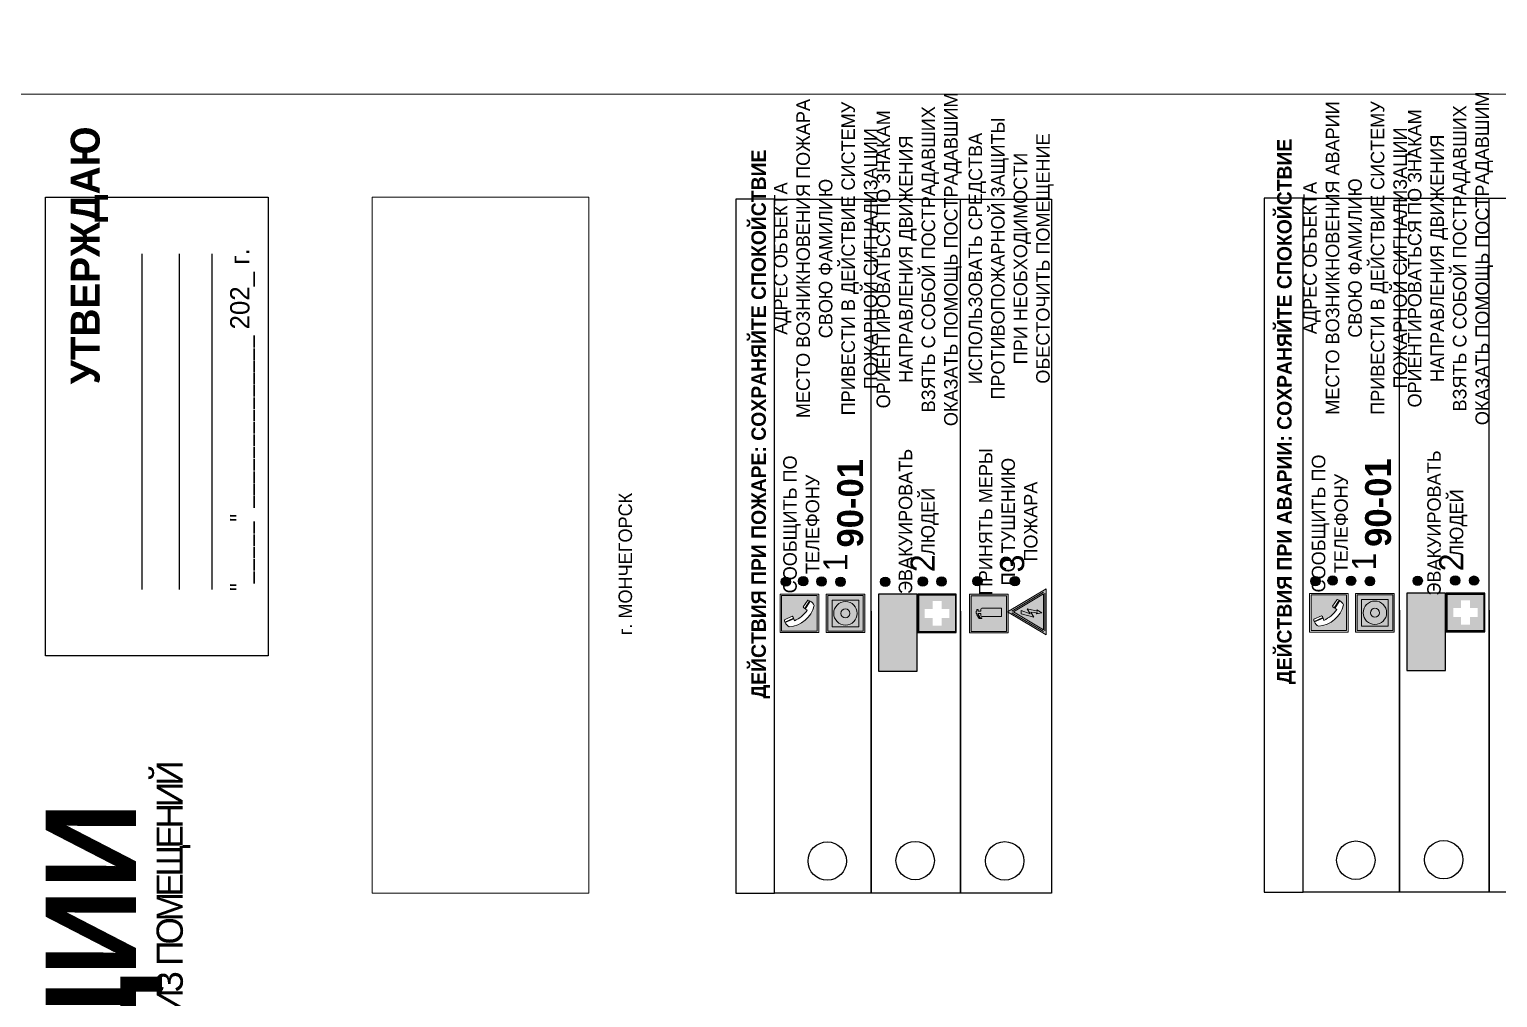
# Model space of a CAD drawing. Header units: millimetres. Extents: x 13810 to 67229, y 12374 to 21950.
# Drawn here: x 19675.6 to 19980, y 14359.7 to 14560.3 of the extents above; entities that cross this region are included whole.
import ezdxf

# ---------------------------------------------------------------- set-up
doc = ezdxf.new("R2010")
doc.units = ezdxf.units.MM
doc.styles.add('обычный', font='arial.ttf')
picture_1 = doc.add_image_def('image1.jpg', size_in_pixel=(337, 105))

# ---------------------------------------------------------------- blocks, each defined once
blk = doc.blocks.new('A$C3E6D3DDE')
at = {"lineweight": 5}
h = blk.add_hatch(color=40, dxfattribs=at)
h.paths.add_polyline_path([(24.1, 1.45), (16.46, -11.35), (31.74, -11.35)])
h.paths.add_polyline_path([(24.09, -0.46), (30.03, -10.41), (18.14, -10.41)], flags=16)
h.paths.add_polyline_path([(24.54, -3.08), (23.41, -6.02), (25.13, -5.01), (24.33, -8.5), (24.82, -8.27), (23.79, -9.86), (23.4, -8.04), (23.8, -8.43), (24.04, -6.29), (22.39, -7.25), (23.44, -3.08)], flags=0)
h = blk.add_hatch(color=256, dxfattribs=at)
h.paths.add_polyline_path([(24.37, 0.03, 0.567511), (23.82, 0.03), (17.59, -10.4, 0.582454), (17.86, -10.88), (30.32, -10.88, 0.582149), (30.6, -10.4)])
h.paths.add_polyline_path([(24.09, -0.46), (18.14, -10.41), (30.03, -10.41)], flags=16)
h.paths.add_polyline_path([(24.54, -3.08), (23.41, -6.02), (25.13, -5.01), (24.33, -8.5), (24.82, -8.27), (23.79, -9.86), (23.4, -8.04), (23.8, -8.43), (24.04, -6.29), (22.39, -7.25), (23.44, -3.08)], flags=0)
h = blk.add_hatch(color=40, dxfattribs=at)
h.paths.add_polyline_path([(24.09, -0.46), (18.14, -10.41), (30.03, -10.41)])
h.paths.add_polyline_path([(24.82, -8.27), (23.79, -9.86), (23.4, -8.04), (23.8, -8.43), (24.04, -6.29), (22.39, -7.25), (23.44, -3.08), (24.54, -3.08), (23.41, -6.02), (25.13, -5.01), (24.33, -8.5)], flags=16)
at = {"color": 40, "lineweight": 5}
for p, q in [((16.46, -11.35), (24.1, 1.45)), ((24.1, 1.45), (31.74, -11.35))]:
    blk.add_line(p, q, dxfattribs=at)
at = {"lineweight": 5}
for p, q in [((17.59, -10.4), (23.82, 0.03)), ((24.37, 0.03), (30.6, -10.4)), ((18.14, -10.41), (24.09, -0.46)), ((23.44, -3.08), (22.39, -7.25)), ((23.41, -6.02), (24.54, -3.08)), ((24.54, -3.08), (23.44, -3.08)), ((24.09, -0.46), (30.03, -10.41)), ((22.39, -7.25), (24.04, -6.29)), ((23.8, -8.43), (23.4, -8.04)), ((23.4, -8.04), (23.79, -9.86)), ((25.13, -5.01), (23.41, -6.02)), ((23.79, -9.86), (24.82, -8.27)), ((24.04, -6.29), (23.8, -8.43)), ((24.33, -8.5), (25.13, -5.01)), ((24.82, -8.27), (24.33, -8.5)), ((17.86, -10.88), (30.32, -10.88)), ((18.14, -10.41), (30.03, -10.41))]:
    blk.add_line(p, q, dxfattribs=at)
at = {"color": 50, "lineweight": 5}
blk.add_line((31.74, -11.35), (16.46, -11.35), dxfattribs=at)
blk = doc.blocks.new('A$C456E1F9C')
at = {"lineweight": 5}
h = blk.add_hatch(color=242, dxfattribs=at)
h.paths.add_polyline_path([(0.51, -1.47), (0.51, -13.26), (12.29, -13.26), (12.29, -1.47)])
h.paths.add_polyline_path([(5.42, -4.95, -0.254479), (4.78, -5.4), (3.52, -2.53, -0.209735), (4.23, -2.4)], flags=16)
h.paths.add_polyline_path([(8.53, -8.6), (10.87, -10.17), (10.54, -10.76), (8.03, -9.13, -0.192251)], flags=16)
h.paths.add_polyline_path([(4.61, -5.49, 0.005518), (3.87, -5.72, 0.128647), (7.49, -10.01, 0.00809), (7.83, -9.33), (10.47, -10.97, -0.16736), (8.99, -12.25, -0.327862), (1.95, -3.95, -0.166952), (3.36, -2.62)], flags=16)
at = {"color": 242, "lineweight": 5}
for p, q in [((0, -13.77), (0, -0.97)), ((12.8, -0.97), (0, -0.97)), ((4.61, -5.49), (3.36, -2.62)), ((3.52, -2.53), (4.78, -5.4)), ((4.23, -2.4), (5.42, -4.95)), ((12.8, -13.77), (12.8, -0.97)), ((7.83, -9.33), (10.47, -10.97)), ((8.03, -9.13), (10.54, -10.76)), ((10.81, -10.12), (8.53, -8.6)), ((0, -13.77), (12.8, -13.77)), ((10.54, -10.76), (10.8, -10.3)), ((10.8, -10.3), (10.81, -10.12))]:
    blk.add_line(p, q, dxfattribs=at)
blk.add_lwpolyline([(0.51, -1.47), (12.29, -1.47), (12.29, -13.26), (0.51, -13.26)], close=True, dxfattribs=at)
for centre, radius, start, end in [((4.59, -5.34), 2.99, 114.2845, 152.1974), ((11.12, -3.31), 9.19, 183.9915, 256.6009), ((4.02, -3.27), 0.891, 76.3284, 123.7092), ((14.98, -39.1), 35.17, 107.1487, 108.4135), ((13.86, -0.94), 11.08, 205.5536, 234.8762), ((4.68, -4.59), 0.824, 276.9621, 334.0723), ((-13.31, 0.8), 23.44, 332.5487, 334.4027), ((8.94, -9.5), 0.989, 114.4092, 157.9388), ((7.87, -9.46), 3, 291.9291, 329.9329)]:
    blk.add_arc(centre, radius, start, end, dxfattribs=at)
blk = doc.blocks.new('A$C54414219')
at = {"true_color": 0xffffff}
h = blk.add_hatch(color=7, dxfattribs=at)
h.paths.add_polyline_path([(2.39, -9.45), (2.39, -18.3), (11.23, -18.3), (11.23, -9.45)], flags=0)
h.paths.add_polyline_path([(10.71, -13.87, -1), (2.92, -13.87, -1)], flags=0)
h.paths.add_polyline_path([(8.3, -13.87, -1), (5.33, -13.87, -1)], flags=0)
h.paths.add_polyline_path([(0.41, -7.47), (0.41, -20.27), (13.21, -20.27), (13.21, -7.47)])
h.paths.add_polyline_path([(0.92, -19.77), (12.71, -19.77), (12.71, -7.98), (0.92, -7.98)], flags=16)
h.paths.add_polyline_path([(11.23, -9.45), (11.23, -18.3), (2.39, -18.3), (2.39, -9.45)], flags=0)
at = {"lineweight": 5}
h = blk.add_hatch(color=242, dxfattribs=at)
h.paths.add_polyline_path([(12.71, -7.98), (0.92, -7.98), (0.92, -19.77), (12.71, -19.77)])
h.paths.add_polyline_path([(11.23, -18.3), (2.39, -18.3), (2.39, -9.45), (11.23, -9.45)], flags=16)
h.paths.add_polyline_path([(10.71, -13.87, -1), (2.92, -13.87, -1)], flags=0)
h.paths.add_polyline_path([(8.3, -13.87, -1), (5.33, -13.87, -1)], flags=0)
at = {"true_color": 0xffffff}
h = blk.add_hatch(color=7, dxfattribs=at)
h.paths.add_polyline_path([(2.39, -9.45), (2.39, -18.3), (11.23, -18.3), (11.23, -9.45)])
h.paths.add_polyline_path([(10.71, -13.87, -1), (2.92, -13.87, -1)], flags=16)
h.paths.add_polyline_path([(8.3, -13.87, -1), (5.33, -13.87, -1)], flags=0)
at = {"lineweight": 5}
h = blk.add_hatch(color=242, dxfattribs=at)
h.paths.add_polyline_path([(2.92, -13.87, 1), (10.71, -13.87, 1)])
h.paths.add_polyline_path([(8.3, -13.87, -1), (5.33, -13.87, -1)], flags=16)
at = {"color": 242, "lineweight": 5}
for p, q in [((0.41, -20.27), (0.41, -7.47)), ((0.41, -7.47), (13.21, -7.47)), ((0.41, -7.47), (13.21, -7.47)), ((13.21, -20.27), (13.21, -7.47)), ((0.41, -20.27), (13.21, -20.27))]:
    blk.add_line(p, q, dxfattribs=at)
for points in [[(0.92, -7.98), (12.71, -7.98), (12.71, -19.77), (0.92, -19.77)], [(2.39, -9.45), (11.23, -9.45), (11.23, -18.3), (2.39, -18.3)]]:
    blk.add_lwpolyline(points, close=True, dxfattribs=at)
for radius in [3.89, 1.49]:
    blk.add_circle((6.81, -13.87), radius, dxfattribs=at)
blk = doc.blocks.new('A$C32E8229D')
at = {"true_color": 0xffffff}
blk.add_hatch(color=7, dxfattribs=at).paths.add_polyline_path([(0, 0), (0, -8), (16, -8), (16, 0)])
h = blk.add_hatch(color=126)
h.paths.add_polyline_path([(0.2, -0.2), (15.8, -0.2), (15.8, -7.8), (0.2, -7.8)])
h.paths.add_polyline_path([(13.49, -2.05), (12.08, -2.05), (11.37, -2.63, 0.162397), (11.29, -2.84), (11.29, -3.63), (10.35, -3.63), (10.35, -4.05), (11.68, -4.05), (11.68, -3.48), (12.26, -4.28), (11.29, -5.1), (11.29, -6.78), (11.85, -6.78), (11.85, -5.44), (12.8, -4.64), (12.8, -5.94), (14.46, -5.94), (14.46, -5.39), (13.45, -5.39), (13.45, -3.97), (12.46, -2.59), (13.15, -2.59), (13.69, -3.34), (14.18, -3)], flags=16)
h.paths.add_polyline_path([(10.74, -1.82, 1), (11.8, -1.82, 1)], flags=16)
h.paths.add_polyline_path([(9.39, -3.59), (5.99, -3.59), (6.56, -3.03), (5.91, -3.03), (5.1, -3.83), (5.91, -4.64), (6.56, -4.64), (5.99, -4.09), (9.39, -4.09)], flags=16)
h.paths.add_polyline_path([(4.29, -1.08), (1.72, -1.08), (1.72, -6.6), (4.29, -6.6)], flags=16)
at = {"color": 126}
blk.add_lwpolyline([(16, -8), (0, -8), (0, 0), (16, 0)], close=True, dxfattribs=at)
blk = doc.blocks.new('A$C18900ED3')
h = blk.add_hatch(color=126)
h.paths.add_polyline_path([(-0.18, -0.18), (-7.02, -0.18), (-7.02, -7.02), (-0.18, -7.02)])
h.paths.add_polyline_path([(-5.89, -4.46), (-5.89, -2.77), (-4.46, -2.77), (-4.46, -1.31), (-2.77, -1.31), (-2.77, -2.77), (-1.33, -2.77), (-1.33, -4.46), (-2.77, -4.46), (-2.77, -5.89), (-4.46, -5.89), (-4.46, -4.46)], flags=16)
at = {"color": 126}
for p, q in [((-7.2, 0), (-7.2, -7.2)), ((0, 0), (-7.2, 0)), ((0, -7.2), (0, 0)), ((-7.02, -7.02), (-7.02, -0.18)), ((-7.02, -0.18), (-0.18, -0.18)), ((-0.18, -0.18), (-0.18, -7.02)), ((-7.2, -7.2), (0, -7.2)), ((-0.18, -7.02), (-7.02, -7.02))]:
    blk.add_line(p, q, dxfattribs=at)
blk = doc.blocks.new('A$C3AD82952')
at = {"true_color": 0xf5f5ff}
h = blk.add_hatch(color=7, dxfattribs=at)
h.dxf.hatch_style = 1
h.paths.add_polyline_path([(8.21, 8.73, 0.414214), (7.89, 9.05), (7.22, 9.05), (7.22, 9.92), (7.59, 9.92, 1), (7.57, 10.36), (7.22, 10.36), (7.22, 10.6), (6.43, 10.6), (6.43, 10.36), (6.01, 10.36), (4.74, 9.59), (4.74, 8.69), (4.98, 8.73), (4.98, 9.26), (6.12, 9.91), (6.43, 9.91), (6.43, 9.05), (5.76, 9.05, 0.414214), (5.44, 8.73), (5.44, 2.2), (8.21, 2.2)], flags=0)
h.paths.add_polyline_path([(12.8, 12.8), (0, 12.8), (0, 0), (12.8, 0)])
h.paths.add_polyline_path([(0.51, 12.29), (12.29, 12.29), (12.29, 0.51), (0.51, 0.51)], flags=16)
h.paths.add_polyline_path([(4.74, 9.59), (6.01, 10.36), (6.43, 10.36), (6.43, 10.6), (7.22, 10.6), (7.22, 10.36), (7.59, 10.36, -0.94586), (7.59, 9.92), (7.22, 9.92), (7.22, 9.05), (7.89, 9.05, -0.414214), (8.21, 8.73), (8.21, 2.2), (5.44, 2.2), (5.44, 8.73, -0.414214), (5.76, 9.05), (6.43, 9.05), (6.43, 9.91), (6.12, 9.91), (4.98, 9.26), (4.98, 8.73), (4.74, 8.69)], flags=0)
h = blk.add_hatch(color=242)
h.dxf.hatch_style = 1
h.paths.add_polyline_path([(12.29, 12.29), (0.51, 12.29), (0.51, 0.51), (12.29, 0.51)])
h.paths.add_polyline_path([(4.74, 8.69), (4.74, 9.59), (6.01, 10.36), (6.43, 10.36), (6.43, 10.6), (7.22, 10.6), (7.22, 10.36), (7.59, 10.36, -0.94586), (7.59, 9.92), (7.22, 9.92), (7.22, 9.05), (7.89, 9.05, -0.414214), (8.21, 8.73), (8.21, 2.2), (5.44, 2.2), (5.44, 8.73, -0.414214), (5.76, 9.05), (6.43, 9.05), (6.43, 9.91), (6.12, 9.91), (4.98, 9.26), (4.98, 8.73)], flags=16)
h = blk.add_hatch(color=7, dxfattribs=at)
h.dxf.hatch_style = 1
h.paths.add_polyline_path([(8.21, 8.73, 0.414214), (7.89, 9.05), (7.22, 9.05), (7.22, 9.92), (7.59, 9.92, 1), (7.57, 10.36), (7.22, 10.36), (7.22, 10.6), (6.43, 10.6), (6.43, 10.36), (6.01, 10.36), (4.74, 9.59), (4.74, 8.69), (4.98, 8.73), (4.98, 9.26), (6.12, 9.91), (6.43, 9.91), (6.43, 9.05), (5.76, 9.05, 0.414214), (5.44, 8.73), (5.44, 2.2), (8.21, 2.2)])
at = {"color": 242, "lineweight": 5}
for p, q in [((0, 0), (0, 12.8)), ((0, 12.8), (12.8, 12.8)), ((6.01, 10.36), (4.74, 9.59)), ((4.98, 9.26), (6.12, 9.91)), ((6.01, 10.36), (6.43, 10.36)), ((6.12, 9.91), (6.43, 9.91)), ((7.22, 10.6), (6.43, 10.6)), ((6.43, 10.6), (6.43, 10.36)), ((6.43, 9.91), (6.43, 9.05)), ((7.22, 10.36), (7.22, 10.6)), ((7.59, 10.36), (7.22, 10.36)), ((7.22, 9.05), (7.22, 9.92)), ((7.59, 9.92), (7.22, 9.92)), ((12.8, 0), (12.8, 12.8)), ((4.74, 9.59), (4.74, 8.69)), ((4.74, 8.69), (4.98, 8.73)), ((4.98, 8.73), (4.98, 9.26)), ((5.44, 2.2), (5.44, 8.73)), ((5.76, 9.05), (6.43, 9.05)), ((7.89, 9.05), (7.22, 9.05)), ((8.21, 2.2), (8.21, 8.73)), ((0, 0), (12.8, 0)), ((5.44, 2.2), (8.21, 2.2))]:
    blk.add_line(p, q, dxfattribs=at)
blk.add_lwpolyline([(0.51, 12.29), (12.29, 12.29), (12.29, 0.51), (0.51, 0.51)], close=True, dxfattribs=at)
for centre, radius, start, end in [((7.58, 10.14), 0.223, 273.1875, 86.8125), ((5.76, 8.73), 0.32, 90, 180), ((7.89, 8.73), 0.32, 0, 90)]:
    blk.add_arc(centre, radius, start, end, dxfattribs=at)

msp = doc.modelspace()

# ---------------------------------------------------------------- hatches: boundary and pattern name
at = {"lineweight": 0}
h = msp.add_hatch(color=256, dxfattribs=at)
h.dxf.hatch_style = 1
h.paths.add_polyline_path([(19832.46, 14444.92, 1), (19832.46, 14446.85, 1)])
h = msp.add_hatch(color=256, dxfattribs=at)
h.dxf.hatch_style = 1
h.paths.add_polyline_path([(19836.04, 14445.03, 1), (19836.04, 14446.96, 1)])
h = msp.add_hatch(color=256, dxfattribs=at)
h.dxf.hatch_style = 1
h.paths.add_polyline_path([(19839.85, 14444.99, 1), (19839.85, 14446.92, 1)])
h = msp.add_hatch(color=256, dxfattribs=at)
h.dxf.hatch_style = 1
h.paths.add_polyline_path([(19843.78, 14444.91, 1), (19843.78, 14446.84, 1)])
h = msp.add_hatch(color=256, dxfattribs=at)
h.dxf.hatch_style = 1
h.paths.add_polyline_path([(19853.05, 14444.92, 1), (19853.05, 14446.85, 1)])
h = msp.add_hatch(color=256, dxfattribs=at)
h.dxf.hatch_style = 1
h.paths.add_polyline_path([(19860.83, 14444.96, 1), (19860.83, 14446.89, 1)])
h = msp.add_hatch(color=256, dxfattribs=at)
h.dxf.hatch_style = 1
h.paths.add_polyline_path([(19864.73, 14444.95, 1), (19864.73, 14446.88, 1)])
h = msp.add_hatch(color=256, dxfattribs=at)
h.dxf.hatch_style = 1
h.paths.add_polyline_path([(19872.15, 14445.01, 1), (19872.15, 14446.94, 1)])
h = msp.add_hatch(color=256, dxfattribs=at)
h.dxf.hatch_style = 1
h.paths.add_polyline_path([(19879.92, 14445.01, 1), (19879.92, 14446.95, 1)])
h = msp.add_hatch(color=256, dxfattribs=at)
h.dxf.hatch_style = 1
h.paths.add_polyline_path([(19942.22, 14445.04, 1), (19942.22, 14446.97, 1)])
h = msp.add_hatch(color=256, dxfattribs=at)
h.dxf.hatch_style = 1
h.paths.add_polyline_path([(19945.8, 14445.14, 1), (19945.8, 14447.07, 1)])
h = msp.add_hatch(color=256, dxfattribs=at)
h.dxf.hatch_style = 1
h.paths.add_polyline_path([(19949.61, 14445.1, 1), (19949.61, 14447.03, 1)])
h = msp.add_hatch(color=256, dxfattribs=at)
h.dxf.hatch_style = 1
h.paths.add_polyline_path([(19953.54, 14445.02, 1), (19953.54, 14446.95, 1)])
h = msp.add_hatch(color=256, dxfattribs=at)
h.dxf.hatch_style = 1
h.paths.add_polyline_path([(19963.43, 14445.1, 1), (19963.43, 14447.04, 1)])
h = msp.add_hatch(color=256, dxfattribs=at)
h.dxf.hatch_style = 1
h.paths.add_polyline_path([(19971.21, 14445.14, 1), (19971.21, 14447.08, 1)])
h = msp.add_hatch(color=256, dxfattribs=at)
h.dxf.hatch_style = 1
h.paths.add_polyline_path([(19975.11, 14445.14, 1), (19975.11, 14447.07, 1)])

# ---------------------------------------------------------------- linework, layer by layer
at = {"color": 126, "lineweight": 0, "true_color": 0x008754}
for points in [[(19659.64, 14941.92), (20259.64, 14941.92), (20259.64, 14546.92), (19659.64, 14546.92)], [(19659.64, 14546.92), (20259.64, 14546.92), (20259.64, 14151.92), (19659.64, 14151.92)]]:
    msp.add_lwpolyline(points, close=True, dxfattribs=at)
for points in [[(19678.93, 14430.55), (19678.93, 14525.56), (19725.13, 14525.56), (19725.13, 14430.55)], [(19830.1, 14381.38), (19830.1, 14525.14), (19822.05, 14525.14), (19822.05, 14381.38)], [(19830.1, 14381.38), (19830.1, 14525.14), (19887.5, 14525.14), (19887.5, 14381.38)], [(19939.68, 14381.56), (19939.68, 14525.32), (19931.63, 14525.32), (19931.63, 14381.56)], [(19939.68, 14381.56), (19939.68, 14525.32), (19997.08, 14525.32), (19997.08, 14381.56)]]:
    msp.add_lwpolyline(points, close=True)
for points in [[(19850.1, 14439.79), (19850.1, 14381.38), (19850.1, 14525.14)], [(19868.67, 14439.79), (19868.67, 14381.38), (19868.67, 14525.14)], [(19959.68, 14439.97), (19959.68, 14381.56), (19959.68, 14525.32)], [(19978.25, 14439.97), (19978.25, 14381.56), (19978.25, 14525.32)], [(19698.97, 14444.3), (19698.97, 14513.83)], [(19706.73, 14444.3), (19706.73, 14513.83)], [(19713.52, 14444.3), (19713.52, 14513.83)]]:
    msp.add_lwpolyline(points)
for centre, radius in [((19832.46, 14445.89), 0.966), ((19836.04, 14445.99), 0.966), ((19839.85, 14445.95), 0.966), ((19843.78, 14445.87), 0.966), ((19853.05, 14445.88), 0.966), ((19860.83, 14445.92), 0.966), ((19864.73, 14445.92), 0.966), ((19872.15, 14445.97), 0.966), ((19879.92, 14445.98), 0.966), ((19942.22, 14446), 0.966), ((19945.8, 14446.11), 0.966), ((19949.61, 14446.07), 0.966), ((19953.54, 14445.99), 0.966), ((19963.43, 14446.07), 0.966), ((19971.21, 14446.11), 0.966), ((19975.11, 14446.1), 0.966), ((19841.02, 14388), 3.98), ((19859.25, 14388.1), 3.98), ((19877.83, 14388.04), 3.98), ((19950.6, 14388.18), 3.98), ((19968.83, 14388.28), 3.98)]:
    msp.add_circle(centre, radius)

# ---------------------------------------------------------------- block references
at = {"rotation": 90}
for name, p, xscale, yscale, zscale in [('A$C3E6D3DDE', (19879.32, 14424.57), 0.625, 0.625, 0.625), ('A$C456E1F9C', (19940.4, 14435.45), 0.625, 0.625, 0.625), ('A$C54414219', (19945.89, 14435.19), 0.625, 0.625, 0.625), ('A$C18900ED3', (19969.35, 14443.51), 1.111111111007631, 1.111111111007631, 1.111111111007631), ('A$C456E1F9C', (19830.64, 14435.33), 0.625, 0.625, 0.625), ('A$C54414219', (19836.13, 14435.07), 0.625, 0.625, 0.625), ('A$C18900ED3', (19859.78, 14443.33), 1.111111111007631, 1.111111111007631, 1.111111111007631), ('A$C3AD82952', (19878.51, 14435.28), 0.625, 0.625, 0.625)]:
    msp.add_blockref(name, p, dxfattribs=dict(at, xscale=xscale, yscale=yscale, zscale=zscale))
at = {"xscale": -1, "rotation": 90}
for p in [(19961.2, 14443.51), (19851.63, 14443.33)]:
    msp.add_blockref('A$C32E8229D', p, dxfattribs=at)

# ---------------------------------------------------------------- texts
at = {"lineweight": 0, "rotation": 90, "style": 'обычный'}
for s, insert, char_height, width, attachment_point in [('\\pi-8.4,l8.4,t8.4;{\\fProxima Nova Rg|b0|i0|c204|p2;ОРИЕНТИРОВАТЬСЯ ПО ЗНАКАМ \\PНАПРАВЛЕНИЯ ДВИЖЕНИЯ\\PВЗЯТЬ С СОБОЙ ПОСТРАДАВШИХ\\PОКАЗАТЬ ПОМОЩЬ ПОСТРАДАВШИМ}', (19860.06, 14512.69), 2.8, 126.6484, 5), ('\\pi-8.4,l8.4,t8.4;{\\fProxima Nova Rg|b0|i0|c204|p2;ОРИЕНТИРОВАТЬСЯ ПО ЗНАКАМ \\PНАПРАВЛЕНИЯ ДВИЖЕНИЯ\\PВЗЯТЬ С СОБОЙ ПОСТРАДАВШИХ\\PОКАЗАТЬ ПОМОЩЬ ПОСТРАДАВШИМ}', (19970.21, 14512.88), 2.8, 126.6484, 5), ('\\pi-8.4,l8.4,t8.4;{\\fProxima Nova Rg|b0|i0|c204|p2;АДРЕС ОБЪЕКТА\\PМЕСТО ВОЗНИКНОВЕНИЯ ПОЖАРА \\PСВОЮ ФАМИЛИЮ\\PПРИВЕСТИ В ДЕЙСТВИЕ СИСТЕМУ \\PПОЖАРНОЙ СИГНАЛИЗАЦИИ}', (19841.09, 14512.84), 2.8, 126.6484, 5), ('\\pi-8.4,l8.4,t8.4;{\\fProxima Nova Rg|b0|i0|c204|p2;АДРЕС ОБЪЕКТА\\PМЕСТО ВОЗНИКНОВЕНИЯ АВАРИИ\\PСВОЮ ФАМИЛИЮ\\PПРИВЕСТИ В ДЕЙСТВИЕ СИСТЕМУ \\PПОЖАРНОЙ СИГНАЛИЗАЦИИ}', (19950.85, 14512.95), 2.8, 126.6484, 5), ('\\pi-8.4,l8.4,t8.4;{\\fProxima Nova Rg|b0|i0|c204|p2;ИСПОЛЬЗОВАТЬ СРЕДСТВА \\PПРОТИВОПОЖАРНОЙ ЗАЩИТЫ \\PПРИ НЕОБХОДИМОСТИ \\PОБЕСТОЧИТЬ ПОМЕЩЕНИЕ}', (19879.14, 14512.85), 2.8, 126.6484, 5), ('\\pi-18,l18,t18;{\\fProxima Nova Rg|b1|i0|c204|p2;УТВЕРЖДАЮ\\H1.1997x; }', (19688.05, 14513.5), 6, 126.6484, 5), ('{\\fProxima Nova Rg|b1|i0|c204|p2;ДЕЙСТВИЯ ПРИ ПОЖАРЕ: СОХРАНЯЙТЕ СПОКОЙСТВИЕ\\H1.6644x; }', (19827.23, 14478.54), 3, 175.1736, 5), ('{\\fProxima Nova Rg|b1|i0|c204|p2;ДЕЙСТВИЯ ПРИ АВАРИИ: СОХРАНЯЙТЕ СПОКОЙСТВИЕ\\H1.6644x; }', (19936.23, 14481.17), 3, 175.1736, 5), ('{\\fArial Narrow|b0|i0|c204|p34;"_____" ______________ \\fProxima Nova Rg|b0|i0|c204|p2;202_ г. }', (19719.81, 14479.46), 4, 78.6503, 5), ('{\\fProxima Nova Rg|b0|i0|c204|p2;СООБЩИТЬ ПО \\PТЕЛЕФОНУ}', (19835.65, 14457.76), 2.8, 126.6484, 5), ('{\\fProxima Nova Rg|b1|i0|c204|p2;\\H1.0714x;90-01\\fProxima Nova Rg|b0|i0|c204|p2;\\H0.93331x; \\H1.3449x; }', (19845.8, 14462.13), 5, 126.6484, 5), ('{\\fProxima Nova Rg|b0|i0|c204|p2;ЭВАКУИРОВАТЬ \\PЛЮДЕЙ}', (19859.97, 14458.37), 2.8, 126.6484, 5), ('{\\fProxima Nova Rg|b0|i0|c204|p2;ПРИНЯТЬ МЕРЫ \\PПО ТУШЕНИЮ \\PПОЖАРА}', (19878.55, 14458.33), 2.8, 126.6484, 5), ('{\\fProxima Nova Rg|b0|i0|c204|p2;СООБЩИТЬ ПО \\PТЕЛЕФОНУ}', (19945.23, 14457.94), 2.8, 126.6484, 5), ('{\\fProxima Nova Rg|b1|i0|c204|p2;\\H1.0714x;90-01\\fProxima Nova Rg|b0|i0|c204|p2;\\H0.93331x; \\H1.3449x; }', (19955.25, 14462.27), 5, 126.6484, 5), ('{\\fProxima Nova Rg|b0|i0|c204|p2;ЭВАКУИРОВАТЬ \\PЛЮДЕЙ}', (19969.55, 14458.04), 2.8, 126.6484, 5), ('\\pi-8.4,l8.4,t8.4;{\\fProxima Nova Rg|b0|i0|c204|p2;г. МОНЧЕГОРСК\\H1.1997x; }', (19799.17, 14449.55), 2.8, 126.6484, 5), ('{\\fProxima Nova Rg|b0|i0|c204|p2;1\\H1.1667x; }', (19842.72, 14449.86), 5, 126.6484, 5), ('{\\fProxima Nova Rg|b0|i0|c204|p2;2\\H1.1967x; }', (19860.8, 14449.71), 5, 126.6484, 5), ('{\\fProxima Nova Rg|b0|i0|c204|p2;3\\H1.1967x; }', (19879.38, 14449.65), 5, 126.6484, 5), ('{\\fProxima Nova Rg|b0|i0|c204|p2;1\\H1.1667x; }', (19952.29, 14450.04), 5, 126.6484, 5), ('{\\fProxima Nova Rg|b0|i0|c204|p2;2\\H1.1967x; }', (19970.38, 14449.89), 5, 126.6484, 5), ('{\\fProxima Nova Rg|b1|i0|c204|p2;ПЛАН ЭВАКУАЦИИ}', (19679.02, 14164.57), 18.7, 419.8066, 1)]:
    msp.add_mtext(s, dxfattribs=dict(at, insert=insert, char_height=char_height, width=width, attachment_point=attachment_point))
at = {"color": 0, "lineweight": 0, "insert": (19701.83, 14291.22), "char_height": 6.8, "width": 381.8334, "attachment_point": 5, "rotation": 90, "style": 'обычный'}
msp.add_mtext('{\\fArial Black|b1|i0|c204|p34;\\H2x;\\T0.85;  \\fArial Narrow|b0|i0|c204|p34;\\H0.8x;\\W0.9;\\P\\fProxima Nova Rg|b0|i0|c204|p2;\\H0.5x;\\W1;\\C256;ПРИ ПОЖАРЕ  ИЛИ ДРУГИХ ЧРЕЗВЫЧАЙНЫХ СИТУАЦИЯХ  ИЗ ПОМЕЩЕНИЙ \\fProxima Nova Rg|b1|i0|c204|p2;\\H1.25x;\\PЗДАНИЯ  УССНР ЦЭН отм. +7,00}', dxfattribs=at)

# ---------------------------------------------------------------- pictures from other files: only their frames are drawn
at = {"color": 7, "lineweight": 0, "true_color": 0xf5f5ff}
image = msp.add_image(picture_1, insert=(19791.58, 14381.38), size_in_units=(144.15, 44.91), rotation=90, dxfattribs=at)
image.dxf.flags = 7

doc.saveas('drawing.dxf')
